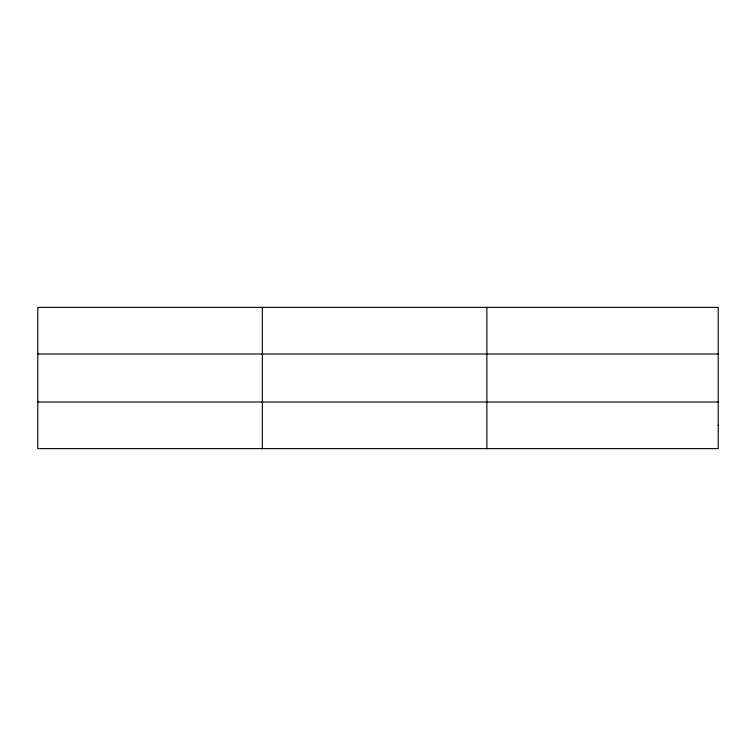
<?xml version="1.0" encoding="UTF-8"?>
<svg xmlns="http://www.w3.org/2000/svg" width="756" height="756" viewBox="0 0 756 756"><rect width="100%" height="100%" fill="white"/><g stroke="black" fill="none" stroke-linecap="round" stroke-linejoin="round"><path stroke-width="1.13" d="M262.332 448.639L262.332 307.361M486.864 448.639L486.864 307.361M37.8 353.988L718.2 353.988M37.8 402.012L718.2 402.012M718.2 425.326L718.2 448.639L37.8 448.639L37.8 307.361L718.2 307.361L718.2 425.326"/></g></svg>
